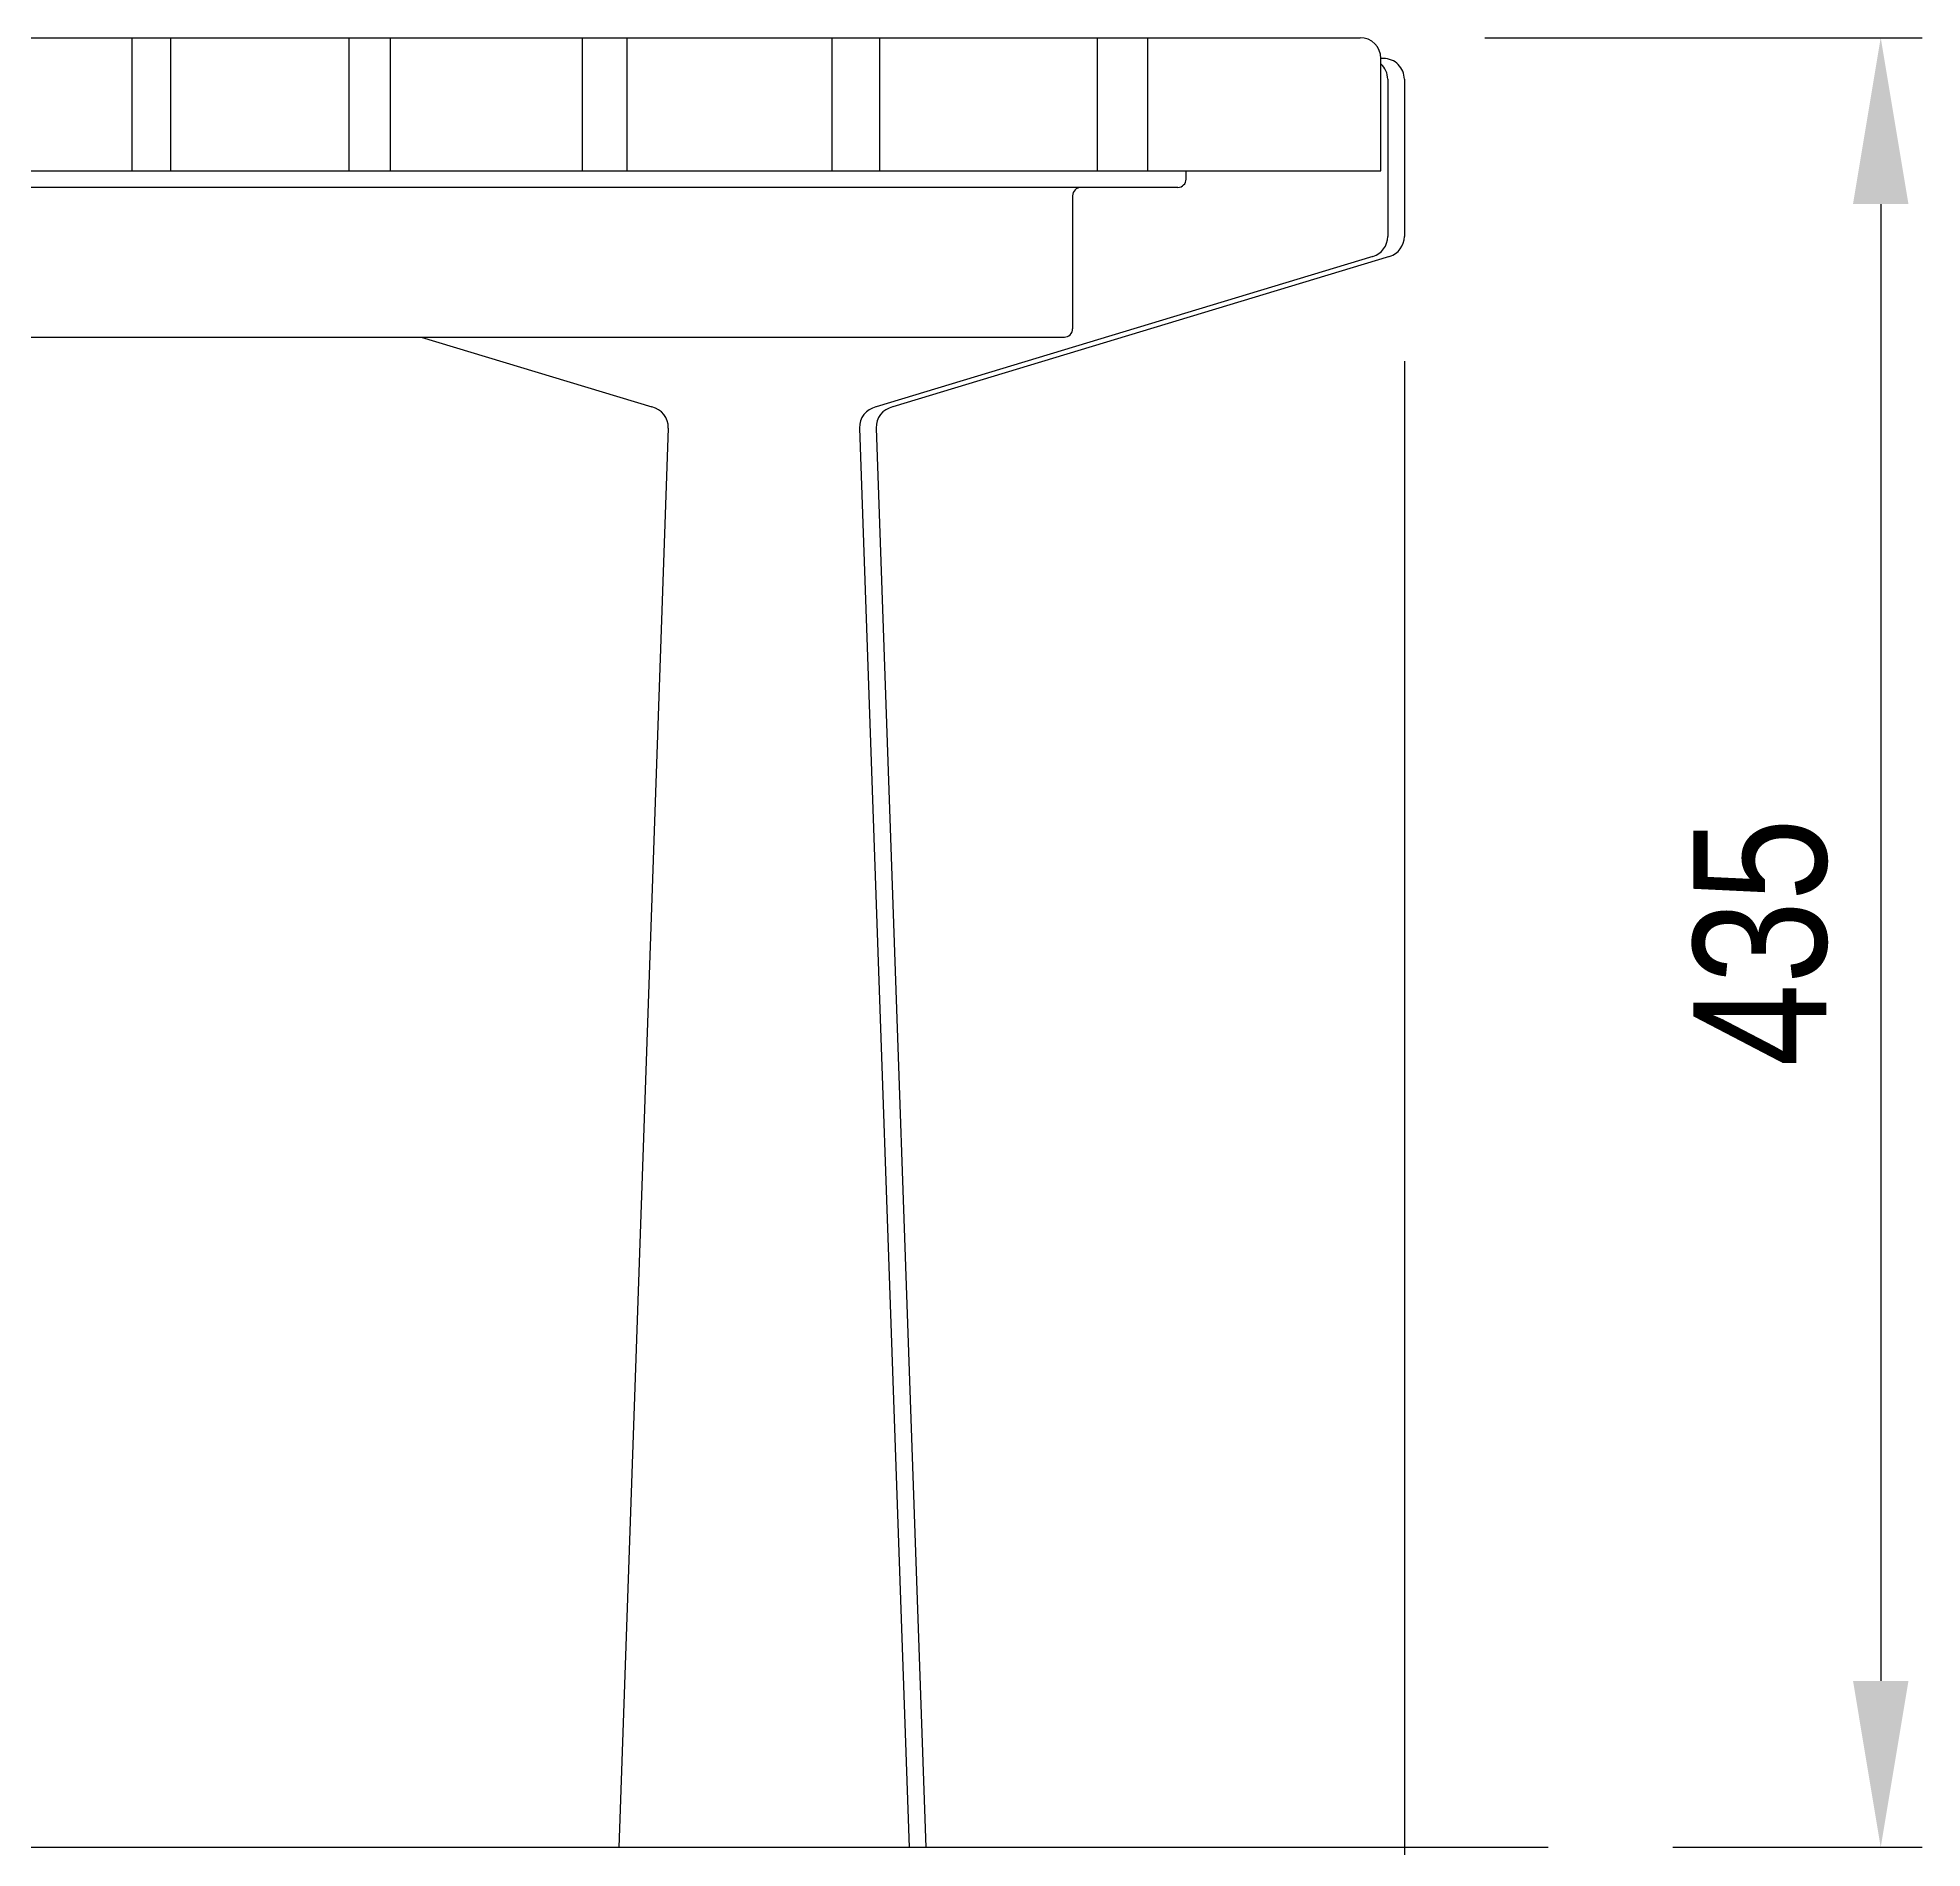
# Model space of a CAD drawing. Header units: millimetres. Extents: x 5064 to 28824, y 3085 to 7285.
# Drawn here: x 18040.8 to 18494.1, y 6225.6 to 6661 of the extents above; entities that cross this region are included whole.
import ezdxf

# ---------------------------------------------------------------- set-up
doc = ezdxf.new("R2010")
doc.units = ezdxf.units.MM
doc.header["$LTSCALE"] = 0.3
doc.styles.add('SEACAD_Arial', font='arial.ttf', dxfattribs={"width": 0.8})
doc.dimstyles.new('ISO-25', dxfattribs={"dimtxt": 1.6, "dimasz": 2, "dimexe": 0.5, "dimexo": 1.5, "dimtad": 1, "dimdec": 0, "dimtxsty": 'SEACAD_Arial', "dimcen": 2, "dimadec": 0, "dimazin": 0, "dimtfac": 1, "dimtdec": 0, "dimtmove": 0, "dimatfit": 3, "dimfxl": 1, "dimarcsym": 0})

# ---------------------------------------------------------------- blocks, each defined once
blk = doc.blocks.new('*D24')
at = {"color": 0, "lineweight": -2, "transparency": 16777216}
for p, q in [((17344.41, 6599), (17344.41, 6007.5)), ((18369.49, 6583.17), (18369.49, 6007.5)), ((17384.41, 6017.5), (18329.49, 6017.5))]:
    blk.add_line(p, q, dxfattribs=at)
at = {"color": 0, "transparency": 16777216}
for points in [[(17384.41, 6024.17), (17384.41, 6010.83), (17344.41, 6017.5)], [(18329.49, 6024.17), (18329.49, 6010.83), (18369.49, 6017.5)]]:
    blk.add_solid(points, dxfattribs=at)
at = {"layer": 'Defpoints', "color": 0, "transparency": 16777216}
for p in [(17344.41, 6629), (18369.49, 6613.17), (18369.49, 6017.5)]:
    blk.add_point(p, dxfattribs=at)
at = {"color": 0, "transparency": 16777216, "insert": (17856.95, 6046.34), "char_height": 32, "attachment_point": 5, "style": 'SEACAD_Arial'}
blk.add_mtext('1025', dxfattribs=at)
blk = doc.blocks.new('*D25')
at = {"color": 0, "lineweight": -2, "transparency": 16777216}
for p, q in [((18388.85, 6661), (18494.06, 6661)), ((18484.06, 6621), (18484.06, 6265.82)), ((18434.06, 6225.82), (18494.06, 6225.82))]:
    blk.add_line(p, q, dxfattribs=at)
at = {"color": 0, "transparency": 16777216}
for points in [[(18477.4, 6621), (18490.73, 6621), (18484.06, 6661)], [(18477.4, 6265.82), (18490.73, 6265.82), (18484.06, 6225.82)]]:
    blk.add_solid(points, dxfattribs=at)
at = {"layer": 'Defpoints', "color": 0, "transparency": 16777216}
for p in [(18358.85, 6661), (18404.06, 6225.82), (18484.06, 6225.82)]:
    blk.add_point(p, dxfattribs=at)
at = {"color": 0, "transparency": 16777216, "insert": (18455.21, 6443.41), "char_height": 32, "attachment_point": 5, "rotation": 90, "style": 'SEACAD_Arial'}
blk.add_mtext('435', dxfattribs=at)

msp = doc.modelspace()

# ---------------------------------------------------------------- linework, layer by layer
for p, q in [((17779.42, 6661), (18358.85, 6661)), ((18063.46, 6661), (18063.46, 6629)), ((18072.71, 6661), (18072.71, 6629)), ((18115.6, 6661), (18115.6, 6629)), ((18125.6, 6661), (18125.6, 6629)), ((18171.77, 6661), (18171.77, 6629)), ((18182.49, 6661), (18182.49, 6629)), ((18231.81, 6661), (18231.81, 6629)), ((18243.23, 6661), (18243.23, 6629)), ((18295.59, 6661), (18295.59, 6629)), ((18307.68, 6661), (18307.68, 6629)), ((18363.85, 6629), (18363.85, 6656)), ((18364.49, 6656), (18363.85, 6656)), ((18365.49, 6651), (18365.49, 6613.17)), ((18369.49, 6651), (18369.49, 6613.17)), ((17779.41, 6629), (18363.85, 6629)), ((18317, 6627), (18317, 6629)), ((18315, 6625), (17779.41, 6625)), ((18289.72, 6623), (18289.72, 6590.99)), ((18361.94, 6608.39), (18242.43, 6572.19)), ((18365.94, 6608.39), (18246.43, 6572.19)), ((17687.35, 6589), (18287.72, 6588.99)), ((18133.04, 6588.99), (18188.5, 6572.2)), ((18192.46, 6567.13), (18180.54, 6225.8)), ((18238.47, 6567.13), (18250.38, 6225.8)), ((18242.47, 6567.13), (18254.38, 6225.8)), ((17175.45, 6225.82), (18404.06, 6225.82))]:
    msp.add_line(p, q)
for centre, radius, start, end in [((18358.85, 6656), 5, 0, 89.9998), ((18360.49, 6651), 5, 0, 47.8166), ((18364.49, 6651), 5, 0, 90.0002), ((18315, 6627), 2, 270, 0), ((18291.72, 6623), 2, 90, 180), ((18360.49, 6613.17), 5, 286.8492, 0), ((18364.49, 6613.17), 5, 286.8492, 0), ((18287.72, 6590.99), 2, 269.9998, 0), ((18187.46, 6567.3), 5, 357.9991, 78.0366), ((18243.46, 6567.3), 5, 102, 181.9991), ((18247.46, 6567.3), 5, 102, 181.9991)]:
    msp.add_arc(centre, radius, start, end)

# ---------------------------------------------------------------- dimensions: what is measured, and where the dimension line sits
dim = msp.add_linear_dim(base=(18484.06, 6225.82), p1=(18358.85, 6661), p2=(18404.06, 6225.82), angle=90, dimstyle='ISO-25')
dim.commit()
dim.dimension.update_dxf_attribs({"geometry": '*D25', "text_midpoint": (18455.21, 6443.41)})
dim = msp.add_linear_dim(base=(18369.49, 6017.5), p1=(17344.41, 6629), p2=(18369.49, 6613.17), dimstyle='ISO-25')
dim.commit()
dim.dimension.update_dxf_attribs({"geometry": '*D24', "text_midpoint": (17856.95, 6046.34)})

doc.saveas('drawing.dxf')
